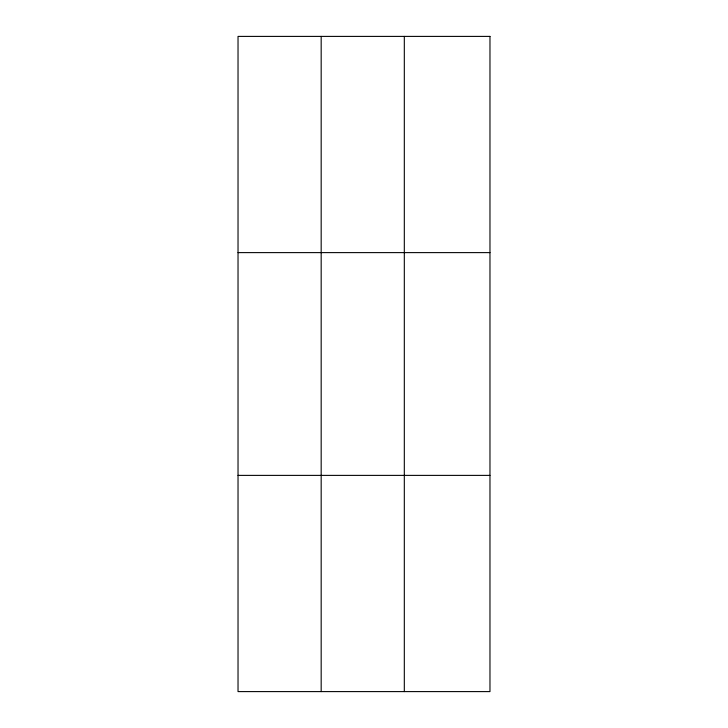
<?xml version="1.0" encoding="UTF-8"?>
<svg xmlns="http://www.w3.org/2000/svg" width="728" height="728" viewBox="0 0 728 728"><rect width="100%" height="100%" fill="white"/><g stroke="black" fill="none" stroke-linecap="round" stroke-linejoin="round"><path stroke-width="1.09" d="M321.175 36.4L321.175 691.6M404.313 36.4L404.313 691.6M238.029 252.616L489.971 252.616M238.029 475.384L489.971 475.384M489.971 36.4L489.971 691.6L238.029 691.6L238.029 36.4L489.971 36.4"/></g></svg>
